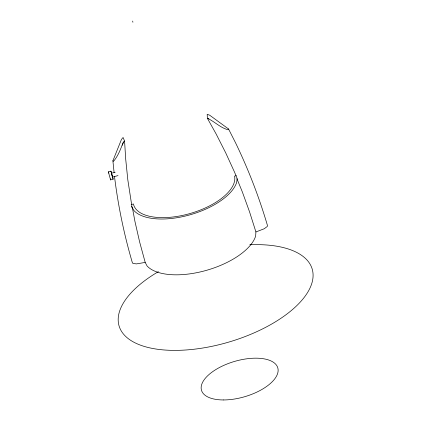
<?xml version="1.0" encoding="UTF-8"?>
<svg xmlns="http://www.w3.org/2000/svg" width="421" height="421" viewBox="0 0 421 421"><rect width="100%" height="100%" fill="white"/><g stroke="black" fill="none" stroke-linecap="round" stroke-linejoin="round"><path stroke-width="0.63" d="M132.341 207.442L134.946 221.451L139.651 242.038L145.203 262.42L147.071 265.972A58.319 26.928 -16.4 0 0 205.39 270.64A58.319 26.928 -16.4 0 0 255.636 236.102L255.921 231.955L264.267 228.74L267.23 226.503L267.498 225.609A685.872 607.924 -11.6 0 0 235.681 143.066L228.54 128.973L209.611 115.17L207.185 114.328L207.374 118.296L216.115 133.936L225.735 152.907L234.565 172.21L237.17 178.588L236.66 182.409A55.13 25.455 -16.4 0 1 189.161 215.057A55.13 25.455 -16.4 0 1 134.025 210.647L131.499 206.401M111.639 173.278L110.928 171.147L108.376 171.852L110.576 179.899L113.133 179.193L112.496 176.346M110.928 171.147L112.554 177.088L118.027 175.583M110.576 179.899L110.386 178.814M132.083 207.506L127.816 179.846L125.669 158.822L124.579 141.077L123.074 137.472L121.464 139.425L112.891 160.79L113.475 161.369C118.254 155.812 120.811 148.608 123.416 141.814M228.54 128.973L228.229 129.794C220.383 127.931 214.594 121.453 207.374 118.296M122.185 145.261L123.769 141.93L124.579 141.077M208.532 118.606L208.805 118.317M115.154 172.252L111.507 173.257L111.812 174.615M131.189 204.59L133.441 203.969A52.483 24.234 -16.4 0 0 188.913 213.857A52.483 24.234 -16.4 0 0 234.581 176.141L236.265 175.678M145.203 262.42L136.493 263.893L132.978 263.441L132.389 262.778A685.872 607.924 -11.6 0 1 114.491 176.41M113.133 179.193L111.844 175.036M108.376 171.852L108.829 173.126M236.912 178.667L242.328 191.908L249.537 211.805L255.921 231.955M111.844 174.273L111.981 174.741M112.249 175.731L112.465 176.573M132.662 21.05L132.91 22.25M112.891 160.79L114.091 172.505M249.811 244.769A100.666 46.484 -16.4 0 1 298.552 303.878A100.666 46.484 -16.4 0 1 149.334 347.767A100.666 46.484 -16.4 0 1 158.401 271.656M223.698 399.95A39.763 18.361 -16.4 0 0 277.955 368.522A39.763 18.361 -16.4 0 0 217.262 368.717A39.763 18.361 -16.4 0 0 223.698 399.95"/></g></svg>
